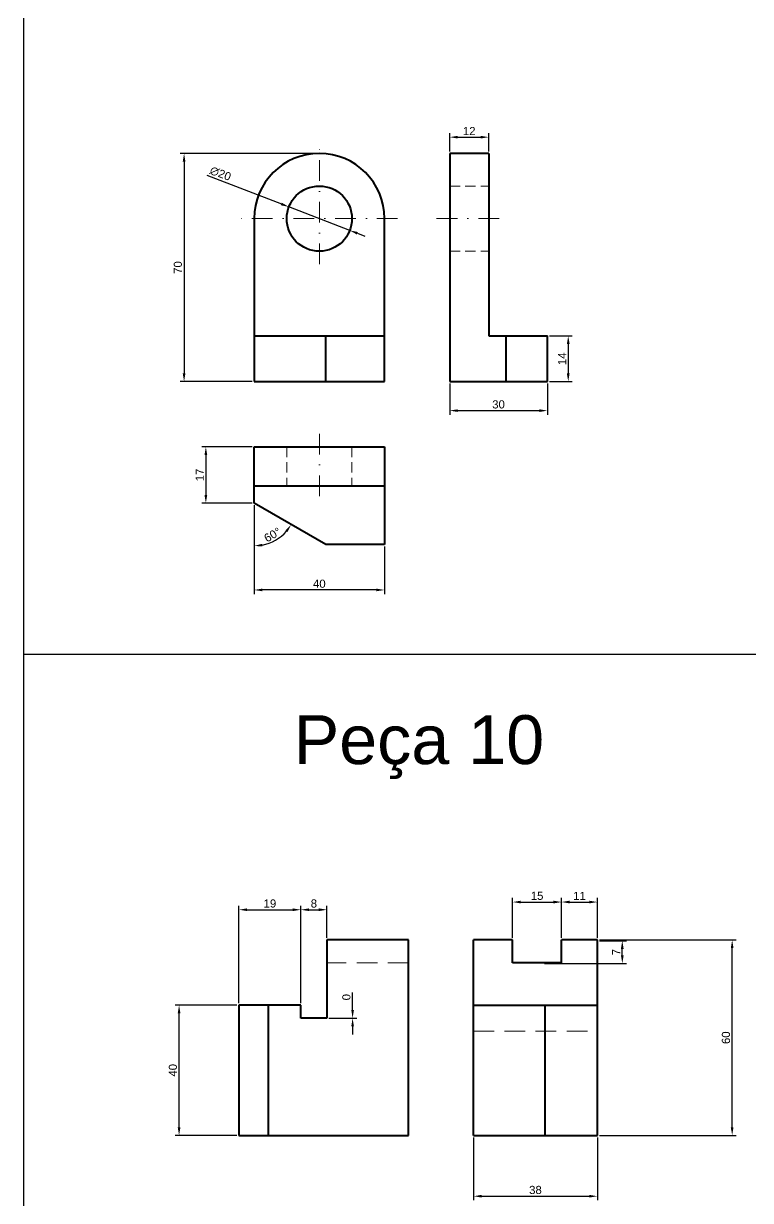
# Model space of a CAD drawing. Header units: millimetres. Extents: x 222 to 972, y 145 to 1395.
# Drawn here: x 221.8 to 444.9, y 477.1 to 838.3 of the extents above; entities that cross this region are included whole.
import ezdxf

# ---------------------------------------------------------------- set-up
doc = ezdxf.new("R2010")
doc.units = ezdxf.units.MM
doc.linetypes.add('DASHDOT2', pattern=[12.7, 6.35, -3.175, 0, -3.175])
doc.linetypes.add('DASHED2', pattern=[9.525, 6.35, -3.175])
for name, color, linetype, lineweight in [('Cotas', 6, 'Continuous', 20), ('Linha de Centro', 20, 'DASHDOT2', 20), ('Outline', 7, 'Continuous', 40)]:
    doc.layers.add(name, color=color, linetype=linetype, lineweight=lineweight)
doc.layers.add('Linha Tracejada', color=131, linetype='DASHED2', lineweight=20, plot=False)
doc.styles.get("Standard").update_dxf_attribs({"font": 'arial.ttf'})
doc.dimstyles.new('ISO-25', dxfattribs={"dimtxt": 2.5, "dimasz": 2.5, "dimexe": 1.25, "dimexo": 0.625, "dimtad": 1, "dimtxsty": 'Standard', "dimcen": 2.5, "dimadec": 0, "dimazin": 0, "dimtfac": 1, "dimtmove": 0, "dimatfit": 3, "dimfxl": 1, "dimarcsym": 0})

# ---------------------------------------------------------------- blocks, each defined once
blk = doc.blocks.new('*D255')
at = {"layer": 'Cotas', "color": 0, "lineweight": -2, "transparency": 16777216}
for p, q in [((277.99, 791.75), (300.9, 782.92)), ((321.89, 774.83), (303.23, 782.02)), ((324.23, 773.93), (326.56, 773.03))]:
    blk.add_line(p, q, dxfattribs=at)
at = {"layer": 'Cotas', "color": 0, "transparency": 16777216}
for points in [[(301.05, 783.31), (300.75, 782.53), (303.23, 782.02)], [(324.38, 774.32), (324.08, 773.54), (321.89, 774.83)]]:
    blk.add_solid(points, dxfattribs=at)
at = {"layer": 'Defpoints', "color": 0, "transparency": 16777216}
for p in [(303.23, 782.02), (321.89, 774.83)]:
    blk.add_point(p, dxfattribs=at)
at = {"layer": 'Cotas', "color": 0, "transparency": 16777216, "insert": (282.22, 792.23), "char_height": 2.5, "attachment_point": 5, "rotation": 338.9177}
blk.add_mtext('∅20', dxfattribs=at)
blk = doc.blocks.new('*D256')
at = {"layer": 'Cotas', "color": 0, "lineweight": -2, "transparency": 16777216}
for p, q in [((291.94, 708.42), (276.49, 708.42)), ((277.74, 705.92), (277.74, 693.62)), ((291.94, 691.12), (276.49, 691.12))]:
    blk.add_line(p, q, dxfattribs=at)
at = {"layer": 'Cotas', "color": 0, "transparency": 16777216}
for points in [[(277.32, 705.92), (278.15, 705.92), (277.74, 708.42)], [(277.32, 693.62), (278.15, 693.62), (277.74, 691.12)]]:
    blk.add_solid(points, dxfattribs=at)
at = {"layer": 'Defpoints', "color": 0, "transparency": 16777216}
for p in [(292.56, 708.42), (277.74, 691.12), (292.56, 691.12)]:
    blk.add_point(p, dxfattribs=at)
at = {"layer": 'Cotas', "color": 0, "transparency": 16777216, "insert": (275.86, 699.77), "char_height": 2.5, "attachment_point": 5, "rotation": 90}
blk.add_mtext('17', dxfattribs=at)
blk = doc.blocks.new('*D257')
at = {"layer": 'Cotas', "color": 0, "lineweight": -2, "transparency": 16777216}
blk.add_line((292.56, 690.5), (292.56, 676.74), dxfattribs=at)
blk.add_arc((292.56, 691.12), 13.13, 280.9256, 319.0744, dxfattribs=at)
at = {"layer": 'Cotas', "color": 0, "transparency": 16777216}
for points in [[(302.14, 682.76), (302.82, 682.28), (303.93, 684.56)], [(295.09, 677.82), (295.01, 678.65), (292.56, 677.99)]]:
    blk.add_solid(points, dxfattribs=at)
at = {"layer": 'Defpoints', "color": 0, "transparency": 16777216}
for p in [(292.56, 708.42), (292.56, 691.12), (292.56, 691.12), (297.05, 678.79), (314.56, 678.42)]:
    blk.add_point(p, dxfattribs=at)
at = {"layer": 'Cotas', "color": 0, "transparency": 16777216, "insert": (298.18, 681.4), "char_height": 2.5, "attachment_point": 5, "rotation": 30}
blk.add_mtext('60°', dxfattribs=at)
blk = doc.blocks.new('*D258')
at = {"layer": 'Cotas', "color": 0, "lineweight": -2, "transparency": 16777216}
for p, q in [((311.94, 798.42), (269.8, 798.42)), ((271.05, 795.92), (271.05, 730.92)), ((291.94, 728.42), (269.8, 728.42))]:
    blk.add_line(p, q, dxfattribs=at)
at = {"layer": 'Cotas', "color": 0, "transparency": 16777216}
for points in [[(270.64, 795.92), (271.47, 795.92), (271.05, 798.42)], [(270.64, 730.92), (271.47, 730.92), (271.05, 728.42)]]:
    blk.add_solid(points, dxfattribs=at)
at = {"layer": 'Defpoints', "color": 0, "transparency": 16777216}
for p in [(312.56, 798.42), (271.05, 728.42), (292.56, 728.42)]:
    blk.add_point(p, dxfattribs=at)
at = {"layer": 'Cotas', "color": 0, "transparency": 16777216, "insert": (269.15, 763.42), "char_height": 2.5, "attachment_point": 5, "rotation": 90}
blk.add_mtext('70', dxfattribs=at)
blk = doc.blocks.new('*D259')
at = {"layer": 'Cotas', "color": 0, "lineweight": -2, "transparency": 16777216}
for p, q in [((352.56, 799.05), (352.56, 804.67)), ((355.06, 803.42), (362.06, 803.42)), ((364.56, 799.05), (364.56, 804.67))]:
    blk.add_line(p, q, dxfattribs=at)
at = {"layer": 'Cotas', "color": 0, "transparency": 16777216}
for points in [[(355.06, 803.84), (355.06, 803.01), (352.56, 803.42)], [(362.06, 803.84), (362.06, 803.01), (364.56, 803.42)]]:
    blk.add_solid(points, dxfattribs=at)
at = {"layer": 'Defpoints', "color": 0, "transparency": 16777216}
for p in [(364.56, 803.42), (352.56, 798.42), (364.56, 798.42)]:
    blk.add_point(p, dxfattribs=at)
at = {"layer": 'Cotas', "color": 0, "transparency": 16777216, "insert": (358.56, 805.3), "char_height": 2.5, "attachment_point": 5}
blk.add_mtext('12', dxfattribs=at)
blk = doc.blocks.new('*D260')
at = {"layer": 'Cotas', "color": 0, "lineweight": -2, "transparency": 16777216}
for p, q in [((383.19, 742.42), (390.2, 742.42)), ((388.95, 739.92), (388.95, 730.92)), ((383.19, 728.42), (390.2, 728.42))]:
    blk.add_line(p, q, dxfattribs=at)
at = {"layer": 'Cotas', "color": 0, "transparency": 16777216}
for points in [[(388.53, 739.92), (389.37, 739.92), (388.95, 742.42)], [(388.53, 730.92), (389.37, 730.92), (388.95, 728.42)]]:
    blk.add_solid(points, dxfattribs=at)
at = {"layer": 'Defpoints', "color": 0, "transparency": 16777216}
for p in [(382.56, 742.42), (382.56, 728.42), (388.95, 728.42)]:
    blk.add_point(p, dxfattribs=at)
at = {"layer": 'Cotas', "color": 0, "transparency": 16777216, "insert": (387.07, 735.42), "char_height": 2.5, "attachment_point": 5, "rotation": 90}
blk.add_mtext('14', dxfattribs=at)
blk = doc.blocks.new('*D172')
at = {"layer": 'Cotas', "color": 0, "lineweight": -2, "transparency": 16777216}
for p, q in [((292.56, 677.37), (292.56, 663.23)), ((332.56, 677.8), (332.56, 663.23)), ((330.06, 664.48), (295.06, 664.48))]:
    blk.add_line(p, q, dxfattribs=at)
at = {"layer": 'Cotas', "color": 0, "transparency": 16777216}
for points in [[(295.06, 664.9), (295.06, 664.07), (292.56, 664.48)], [(330.06, 664.9), (330.06, 664.07), (332.56, 664.48)]]:
    blk.add_solid(points, dxfattribs=at)
at = {"layer": 'Defpoints', "color": 0, "transparency": 16777216}
for p in [(292.56, 677.99), (332.56, 678.42), (292.56, 664.48)]:
    blk.add_point(p, dxfattribs=at)
at = {"layer": 'Cotas', "color": 0, "transparency": 16777216, "insert": (312.56, 666.38), "char_height": 2.5, "attachment_point": 5}
blk.add_mtext('40', dxfattribs=at)
blk = doc.blocks.new('*D278')
at = {"layer": 'Cotas', "color": 0, "lineweight": -2, "transparency": 16777216}
for p, q in [((322.77, 535.58), (322.77, 540.96)), ((315.52, 533.08), (324.02, 533.08)), ((315.52, 533.08), (324.02, 533.08)), ((322.77, 530.58), (322.77, 528.08))]:
    blk.add_line(p, q, dxfattribs=at)
at = {"layer": 'Cotas', "color": 0, "transparency": 16777216}
for points in [[(322.36, 535.58), (323.19, 535.58), (322.77, 533.08)], [(322.36, 530.58), (323.19, 530.58), (322.77, 533.08)]]:
    blk.add_solid(points, dxfattribs=at)
at = {"layer": 'Defpoints', "color": 0, "transparency": 16777216}
for p in [(314.89, 533.08), (314.89, 533.08), (322.77, 533.08)]:
    blk.add_point(p, dxfattribs=at)
at = {"layer": 'Cotas', "color": 0, "transparency": 16777216, "insert": (320.87, 539.52), "char_height": 2.5, "attachment_point": 5, "rotation": 90}
blk.add_mtext('0', dxfattribs=at)
blk = doc.blocks.new('*D176')
at = {"layer": 'Cotas', "color": 0, "lineweight": -2, "transparency": 16777216}
for p, q in [((306.89, 537.71), (306.89, 567.6)), ((314.89, 557.71), (314.89, 567.6)), ((309.39, 566.35), (312.39, 566.35))]:
    blk.add_line(p, q, dxfattribs=at)
at = {"layer": 'Cotas', "color": 0, "transparency": 16777216}
for points in [[(309.39, 566.77), (309.39, 565.94), (306.89, 566.35)], [(312.39, 566.77), (312.39, 565.94), (314.89, 566.35)]]:
    blk.add_solid(points, dxfattribs=at)
at = {"layer": 'Defpoints', "color": 0, "transparency": 16777216}
for p in [(314.89, 566.35), (314.89, 557.08), (306.89, 537.08)]:
    blk.add_point(p, dxfattribs=at)
at = {"layer": 'Cotas', "color": 0, "transparency": 16777216, "insert": (310.89, 568.25), "char_height": 2.5, "attachment_point": 5}
blk.add_mtext('8', dxfattribs=at)
blk = doc.blocks.new('*D177')
at = {"layer": 'Cotas', "color": 0, "lineweight": -2, "transparency": 16777216}
for p, q in [((398.52, 556.85), (406.79, 556.85)), ((405.54, 552.35), (405.54, 554.35)), ((381.68, 549.85), (406.79, 549.85))]:
    blk.add_line(p, q, dxfattribs=at)
at = {"layer": 'Cotas', "color": 0, "transparency": 16777216}
for points in [[(405.12, 554.35), (405.96, 554.35), (405.54, 556.85)], [(405.12, 552.35), (405.96, 552.35), (405.54, 549.85)]]:
    blk.add_solid(points, dxfattribs=at)
at = {"layer": 'Defpoints', "color": 0, "transparency": 16777216}
for p in [(397.89, 556.85), (405.54, 556.85), (381.06, 549.85)]:
    blk.add_point(p, dxfattribs=at)
at = {"layer": 'Cotas', "color": 0, "transparency": 16777216, "insert": (403.66, 553.35), "char_height": 2.5, "attachment_point": 5, "rotation": 90}
blk.add_mtext('7', dxfattribs=at)
blk = doc.blocks.new('*D279')
at = {"layer": 'Cotas', "color": 0, "lineweight": -2, "transparency": 16777216}
for p, q in [((386.89, 557.71), (386.89, 569.96)), ((389.39, 568.71), (395.39, 568.71)), ((397.89, 557.71), (397.89, 569.96))]:
    blk.add_line(p, q, dxfattribs=at)
at = {"layer": 'Cotas', "color": 0, "transparency": 16777216}
for points in [[(389.39, 569.13), (389.39, 568.29), (386.89, 568.71)], [(395.39, 569.13), (395.39, 568.29), (397.89, 568.71)]]:
    blk.add_solid(points, dxfattribs=at)
at = {"layer": 'Defpoints', "color": 0, "transparency": 16777216}
for p in [(397.89, 568.71), (386.89, 557.08), (397.89, 557.08)]:
    blk.add_point(p, dxfattribs=at)
at = {"layer": 'Cotas', "color": 0, "transparency": 16777216, "insert": (392.39, 570.59), "char_height": 2.5, "attachment_point": 5}
blk.add_mtext('11', dxfattribs=at)
blk = doc.blocks.new('*D280')
at = {"layer": 'Cotas', "color": 0, "lineweight": -2, "transparency": 16777216}
for p, q in [((371.89, 557.71), (371.89, 569.96)), ((374.39, 568.71), (384.39, 568.71)), ((386.89, 557.71), (386.89, 569.96))]:
    blk.add_line(p, q, dxfattribs=at)
at = {"layer": 'Cotas', "color": 0, "transparency": 16777216}
for points in [[(374.39, 569.13), (374.39, 568.29), (371.89, 568.71)], [(384.39, 569.13), (384.39, 568.29), (386.89, 568.71)]]:
    blk.add_solid(points, dxfattribs=at)
at = {"layer": 'Defpoints', "color": 0, "transparency": 16777216}
for p in [(386.89, 568.71), (371.89, 557.08), (386.89, 557.08)]:
    blk.add_point(p, dxfattribs=at)
at = {"layer": 'Cotas', "color": 0, "transparency": 16777216, "insert": (379.39, 570.61), "char_height": 2.5, "attachment_point": 5}
blk.add_mtext('15', dxfattribs=at)
blk = doc.blocks.new('*D281')
at = {"layer": 'Cotas', "color": 0, "lineweight": -2, "transparency": 16777216}
for p, q in [((359.89, 496.46), (359.89, 477.19)), ((397.89, 496.46), (397.89, 477.19)), ((362.39, 478.44), (395.39, 478.44))]:
    blk.add_line(p, q, dxfattribs=at)
at = {"layer": 'Cotas', "color": 0, "transparency": 16777216}
for points in [[(362.39, 478.86), (362.39, 478.03), (359.89, 478.44)], [(395.39, 478.86), (395.39, 478.03), (397.89, 478.44)]]:
    blk.add_solid(points, dxfattribs=at)
at = {"layer": 'Defpoints', "color": 0, "transparency": 16777216}
for p in [(359.89, 497.08), (397.89, 497.08), (397.89, 478.44)]:
    blk.add_point(p, dxfattribs=at)
at = {"layer": 'Cotas', "color": 0, "transparency": 16777216, "insert": (378.89, 480.35), "char_height": 2.5, "attachment_point": 5}
blk.add_mtext('38', dxfattribs=at)
blk = doc.blocks.new('*D178')
at = {"layer": 'Cotas', "color": 0, "lineweight": -2, "transparency": 16777216}
for p, q in [((398.52, 557.08), (440.51, 557.08)), ((439.26, 499.58), (439.26, 554.58)), ((398.52, 497.08), (440.51, 497.08))]:
    blk.add_line(p, q, dxfattribs=at)
at = {"layer": 'Cotas', "color": 0, "transparency": 16777216}
for points in [[(438.84, 554.58), (439.67, 554.58), (439.26, 557.08)], [(438.84, 499.58), (439.67, 499.58), (439.26, 497.08)]]:
    blk.add_solid(points, dxfattribs=at)
at = {"layer": 'Defpoints', "color": 0, "transparency": 16777216}
for p in [(397.89, 557.08), (439.26, 557.08), (397.89, 497.08)]:
    blk.add_point(p, dxfattribs=at)
at = {"layer": 'Cotas', "color": 0, "transparency": 16777216, "insert": (437.35, 527.08), "char_height": 2.5, "attachment_point": 5, "rotation": 90}
blk.add_mtext('60', dxfattribs=at)
blk = doc.blocks.new('*D282')
at = {"layer": 'Cotas', "color": 0, "lineweight": -2, "transparency": 16777216}
for p, q in [((287.89, 537.71), (287.89, 567.6)), ((306.89, 537.71), (306.89, 567.6)), ((290.39, 566.35), (304.39, 566.35))]:
    blk.add_line(p, q, dxfattribs=at)
at = {"layer": 'Cotas', "color": 0, "transparency": 16777216}
for points in [[(290.39, 566.77), (290.39, 565.94), (287.89, 566.35)], [(304.39, 566.77), (304.39, 565.94), (306.89, 566.35)]]:
    blk.add_solid(points, dxfattribs=at)
at = {"layer": 'Defpoints', "color": 0, "transparency": 16777216}
for p in [(306.89, 566.35), (287.89, 537.08), (306.89, 537.08)]:
    blk.add_point(p, dxfattribs=at)
at = {"layer": 'Cotas', "color": 0, "transparency": 16777216, "insert": (297.39, 568.25), "char_height": 2.5, "attachment_point": 5}
blk.add_mtext('19', dxfattribs=at)
blk = doc.blocks.new('*D283')
at = {"layer": 'Cotas', "color": 0, "lineweight": -2, "transparency": 16777216}
for p, q in [((287.27, 537.08), (268.27, 537.08)), ((269.52, 499.58), (269.52, 534.58)), ((287.27, 497.08), (268.27, 497.08))]:
    blk.add_line(p, q, dxfattribs=at)
at = {"layer": 'Cotas', "color": 0, "transparency": 16777216}
for points in [[(269.1, 534.58), (269.93, 534.58), (269.52, 537.08)], [(269.1, 499.58), (269.93, 499.58), (269.52, 497.08)]]:
    blk.add_solid(points, dxfattribs=at)
at = {"layer": 'Defpoints', "color": 0, "transparency": 16777216}
for p in [(269.52, 537.08), (287.89, 537.08), (287.89, 497.08)]:
    blk.add_point(p, dxfattribs=at)
at = {"layer": 'Cotas', "color": 0, "transparency": 16777216, "insert": (267.62, 517.08), "char_height": 2.5, "attachment_point": 5, "rotation": 90}
blk.add_mtext('40', dxfattribs=at)
blk = doc.blocks.new('*D221')
at = {"layer": 'Cotas', "color": 0, "lineweight": -2, "transparency": 16777216}
for p, q in [((352.56, 727.8), (352.56, 718.26)), ((382.56, 727.8), (382.56, 718.26)), ((355.06, 719.51), (380.06, 719.51))]:
    blk.add_line(p, q, dxfattribs=at)
at = {"layer": 'Cotas', "color": 0, "transparency": 16777216}
for points in [[(355.06, 719.92), (355.06, 719.09), (352.56, 719.51)], [(380.06, 719.92), (380.06, 719.09), (382.56, 719.51)]]:
    blk.add_solid(points, dxfattribs=at)
at = {"layer": 'Defpoints', "color": 0, "transparency": 16777216}
for p in [(352.56, 728.42), (382.56, 728.42), (382.56, 719.51)]:
    blk.add_point(p, dxfattribs=at)
at = {"layer": 'Cotas', "color": 0, "transparency": 16777216, "insert": (367.56, 721.41), "char_height": 2.5, "attachment_point": 5}
blk.add_mtext('30', dxfattribs=at)

msp = doc.modelspace()

# ---------------------------------------------------------------- linework, layer by layer
for p, q in [((221.78, 894.801), (221.78, 644.801)), ((221.78, 644.801), (471.78, 644.801)), ((221.78, 644.801), (221.78, 394.801))]:
    msp.add_line(p, q)
at = {"layer": 'Linha de Centro'}
for p, q in [((312.563, 764.423), (312.563, 802.423)), ((336.563, 778.423), (288.563, 778.423)), ((348.563, 778.423), (368.563, 778.423)), ((312.563, 712.423), (312.563, 692.423))]:
    msp.add_line(p, q, dxfattribs=at)
at = {"layer": 'Linha Tracejada', "ltscale": 0.5}
for p, q in [((352.563, 788.423), (364.563, 788.423)), ((352.563, 768.423), (364.563, 768.423)), ((302.563, 708.423), (302.563, 696.423)), ((322.563, 708.423), (322.563, 696.423))]:
    msp.add_line(p, q, dxfattribs=at)
at = {"layer": 'Linha Tracejada'}
for p, q in [((339.893, 550.084), (314.893, 550.084)), ((359.893, 529.084), (397.893, 529.084))]:
    msp.add_line(p, q, dxfattribs=at)
at = {"layer": 'Outline'}
for p, q in [((364.563, 798.423), (352.563, 798.423)), ((352.563, 798.423), (352.563, 728.423)), ((364.563, 798.423), (364.563, 742.423)), ((292.563, 778.423), (292.563, 728.423)), ((332.563, 728.423), (332.563, 778.423)), ((292.563, 742.423), (332.563, 742.423)), ((314.563, 728.423), (314.563, 742.423)), ((364.563, 742.423), (382.563, 742.423)), ((369.861, 728.423), (369.861, 742.423)), ((382.563, 728.423), (382.563, 742.423)), ((292.563, 728.423), (332.563, 728.423)), ((352.563, 728.423), (382.563, 728.423)), ((292.563, 708.423), (332.563, 708.423)), ((292.563, 691.125), (292.563, 708.423)), ((332.563, 708.423), (332.563, 678.423)), ((292.563, 696.423), (332.563, 696.423)), ((314.563, 678.423), (292.563, 691.125)), ((332.563, 678.423), (314.563, 678.423)), ((339.893, 557.084), (314.893, 557.084)), ((314.893, 557.084), (314.893, 533.084)), ((339.893, 497.084), (339.893, 557.084)), ((359.893, 497.084), (359.893, 557.084)), ((371.893, 557.084), (359.893, 557.084)), ((371.893, 550.084), (371.893, 557.084)), ((386.893, 550.084), (386.893, 557.084)), ((397.893, 557.084), (386.893, 557.084)), ((397.893, 497.084), (397.893, 557.084)), ((386.893, 550.084), (371.893, 550.084)), ((306.893, 537.084), (287.893, 537.084)), ((287.893, 537.084), (287.893, 497.084)), ((296.893, 537.084), (296.893, 497.084)), ((306.893, 533.084), (306.893, 537.084)), ((359.893, 537.084), (397.893, 537.084)), ((381.893, 497.084), (381.893, 537.084)), ((314.893, 533.084), (306.893, 533.084)), ((287.893, 497.084), (339.893, 497.084)), ((359.893, 497.084), (397.893, 497.084))]:
    msp.add_line(p, q, dxfattribs=at)
msp.add_circle((312.563, 778.423), 10, dxfattribs=at)
msp.add_arc((312.563, 778.423), 20, 0, 180, dxfattribs=at)

# ---------------------------------------------------------------- texts
at = {"layer": 'Outline', "insert": (304.684, 626.042), "char_height": 15, "attachment_point": 1}
msp.add_mtext_dynamic_manual_height_columns('Peça 10', width=109.36013, gutter_width=12.5, heights=[0], dxfattribs=at)

# ---------------------------------------------------------------- dimensions: what is measured, and where the dimension line sits
at = {"layer": 'Cotas'}
for base, p1, p2, picture, middle in [((364.563, 803.423), (352.563, 798.423), (364.563, 798.423), '*D259', (358.563, 805.303)), ((382.563, 719.507), (352.563, 728.423), (382.563, 728.423), '*D221', (367.563, 721.409)), ((386.893, 568.71), (371.893, 557.084), (386.893, 557.084), '*D280', (379.393, 570.611)), ((397.893, 568.71), (386.893, 557.084), (397.893, 557.084), '*D279', (392.393, 570.59)), ((306.893, 566.352), (287.893, 537.084), (306.893, 537.084), '*D282', (297.393, 568.253)), ((314.893, 566.352), (306.893, 537.084), (314.893, 557.084), '*D176', (310.893, 568.253)), ((397.893, 478.444), (359.893, 497.084), (397.893, 497.084), '*D281', (378.893, 480.346))]:
    dim = msp.add_linear_dim(base=base, p1=p1, p2=p2, dimstyle='ISO-25', dxfattribs=at)
    dim.commit()
    dim.dimension.update_dxf_attribs({"geometry": picture, "text_midpoint": middle})
for base, p1, p2, picture, middle in [((271.052, 728.423), (312.563, 798.423), (292.563, 728.423), '*D258', (269.151, 763.423)), ((439.255, 557.084), (397.893, 497.084), (397.893, 557.084), '*D178', (437.354, 527.084)), ((322.773698175, 533.083990202), (314.892651699, 533.083990202), (314.892651699, 533.083990202), '*D278', (320.872265705, 539.524133449)), ((269.518, 537.084), (287.893, 497.084), (287.893, 537.084), '*D283', (267.616, 517.084))]:
    dim = msp.add_linear_dim(base=base, p1=p1, p2=p2, angle=90, dimstyle='ISO-25', dxfattribs=at)
    dim.commit()
    dim.dimension.update_dxf_attribs({"geometry": picture, "text_midpoint": middle})
dim = msp.add_diameter_dim_2p(p1=(321.894, 774.826), p2=(303.232, 782.02), dimstyle='ISO-25', dxfattribs=at)
dim.commit()
dim.dimension.update_dxf_attribs({"geometry": '*D255', "text_midpoint": (281.508, 790.395), "dimtype": 163})
for base, p1, p2, picture, middle in [((388.952, 728.423), (382.563, 742.423), (382.563, 728.423), '*D260', (388.952, 735.423)), ((405.54, 556.851), (381.056, 549.851), (397.893, 556.851), '*D177', (405.54, 553.351))]:
    dim = msp.add_linear_dim(base=base, p1=p1, p2=p2, angle=90, dimstyle='ISO-25', dxfattribs=at)
    dim.commit()
    dim.dimension.update_dxf_attribs({"geometry": picture, "text_midpoint": middle, "dimtype": 160})
dim = msp.add_linear_dim(base=(277.737, 691.125), p1=(292.563, 708.423), p2=(292.563, 691.125), angle=90, text='17', dimstyle='ISO-25', dxfattribs=at)
dim.commit()
dim.dimension.update_dxf_attribs({"geometry": '*D256', "text_midpoint": (275.856, 699.774)})
dim = msp.add_angular_dim_2l(base=(297.054, 678.786), line1=((314.563, 678.423), (292.563, 691.125)), line2=((292.563, 691.125), (292.563, 708.423)), dimstyle='ISO-25', dxfattribs=at)
dim.commit()
dim.dimension.update_dxf_attribs({"geometry": '*D257', "text_midpoint": (298.177, 681.4)})
dim = msp.add_linear_dim(base=(292.563, 664.482), p1=(332.563, 678.423), p2=(292.563, 677.994), dimstyle='ISO-25', dxfattribs=at)
dim.commit()
dim.dimension.update_dxf_attribs({"geometry": '*D172', "text_midpoint": (312.563, 664.482), "dimtype": 160})

doc.saveas('drawing.dxf')
